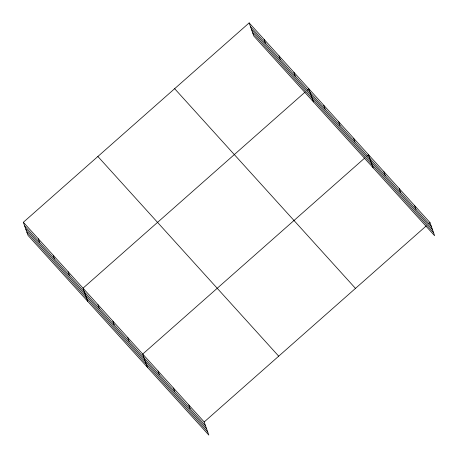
<?xml version="1.0" encoding="UTF-8"?>
<svg xmlns="http://www.w3.org/2000/svg" width="458" height="458" viewBox="0 0 458 458"><rect width="100%" height="100%" fill="white"/><g stroke="black" fill="none" stroke-linecap="round" stroke-linejoin="round"><path stroke-width="0.69" d="M23.358 222.273L204.188 421.967L208.837 435.1L28.007 235.406L23.358 222.273L249.163 22.9L429.993 222.594L434.642 235.727L253.812 36.033L249.163 22.9M305.108 92.087L83.03 288.174L87.684 301.307M307.238 90.209L308.835 88.8L313.49 101.934M364.786 157.987L142.707 354.074L147.356 367.202M366.915 156.109L368.513 154.695L373.161 167.828M204.188 421.967L426.266 225.886M428.928 223.533L429.993 222.594M250.486 26.633L431.31 226.326M251.585 29.736L432.409 229.424M252.713 32.93L433.543 232.624M174.647 88.692L355.477 288.385M97.875 156.481L278.704 356.175M24.68 226.006L205.505 425.7M25.78 229.109L206.604 428.803M26.907 232.303L207.737 431.997M414.622 205.619L415.944 209.352M399.25 188.644L400.573 192.377M383.878 171.67L385.201 175.403M353.593 138.224L354.91 141.951M338.674 121.748L339.996 125.481M323.754 105.271L325.077 109.004M293.916 72.324L295.238 76.057M279.002 55.847L280.319 59.58M264.083 39.377L265.4 43.104M188.816 404.992L190.139 408.725M173.445 388.018L174.767 391.75M158.073 371.043L159.395 374.776M127.788 337.598L129.11 341.325M112.868 321.121L114.191 324.854M97.949 304.65L99.272 308.377M68.11 271.697L69.433 275.43M53.197 255.221L54.513 258.953M38.277 238.75L39.6 242.477"/></g></svg>
